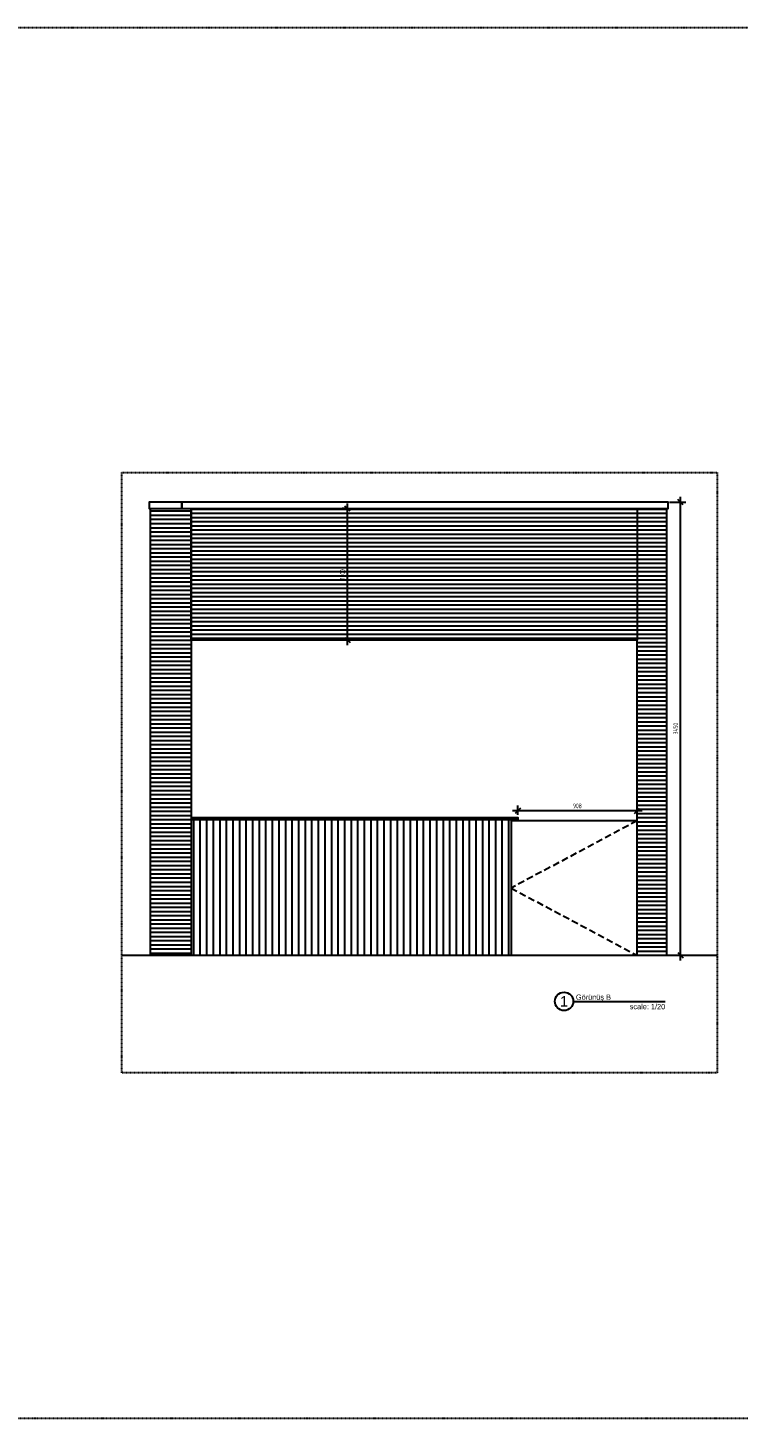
# Model space of a CAD drawing. Header units: millimetres. Extents: x -44968 to 8528, y -5302 to 23637.
# Drawn here: x -23426 to -18019, y -5302 to 5283 of the extents above; entities that cross this region are included whole.
import ezdxf
from ezdxf.enums import TextEntityAlignment as Align

# ---------------------------------------------------------------- set-up
doc = ezdxf.new("R2010")
doc.units = ezdxf.units.MM
doc.linetypes.add('DASHDOT', pattern=[1, 0.5, -0.25, 0, -0.25])
doc.linetypes.add('HIDDEN', pattern=[0.375, 0.25, -0.125])
doc.layers.get('Defpoints').update_dxf_attribs({"color": 250})
for name, color, linetype in [('Dim_YOO', 170, 'Continuous'), ('Elev_3_YOO', 25, 'Continuous'), ('Flor_YOO', 105, 'Continuous'), ('Hatch_YOO', 252, 'Continuous'), ('Hidden_YOO', 45, 'HIDDEN'), ('Section_Tech_YOO', 201, 'DASHDOT'), ('Tech_YOO', 201, 'Continuous'), ('WALL HATCH-YOO', 8, 'Continuous')]:
    doc.layers.add(name, color=color, linetype=linetype)
doc.styles.add('YOO1', font='arial.ttf', dxfattribs={"height": 2})
doc.styles.add('YOO2', font='arial.ttf', dxfattribs={"height": 4})
doc.styles.add('YOO20 OLCU', font='dim.shx', dxfattribs={"width": 0.8, "height": 36})
doc.dimstyles.new('YOO20', dxfattribs={"dimscale": 20, "dimtxt": 36, "dimasz": 2, "dimexe": 2, "dimexo": 1, "dimgap": 1, "dimtad": 1, "dimdec": 0, "dimzin": 3, "dimdsep": 46, "dimtxsty": 'YOO20 OLCU', "dimblk": 'OBLIQUE', "dimcen": 0, "dimdle": 2, "dimclrd": 256, "dimclre": 256, "dimclrt": 256, "dimadec": 1, "dimazin": 0, "dimtfac": 0.75, "dimtdec": 0, "dimtix": 1, "dimtmove": 1, "dimatfit": 2, "dimldrblk": 'DOT', "dimfxl": 1, "dimfrac": 1, "dimtolj": 1, "dimtzin": 0, "dimlwd": -1, "dimlwe": -1, "dimarcsym": 0})

# ---------------------------------------------------------------- blocks, each defined once
blk = doc.blocks.new('Drawing_Name')
at = {"layer": 'Tech_YOO', "linetype": 'Continuous'}
blk.add_line((3.5, 0), (38.5, 0), dxfattribs=at)
blk.add_circle((0, 0), 3.5, dxfattribs=at)
at = {"layer": 'Tech_YOO', "linetype": 'Continuous', "style": 'YOO2'}
blk.add_attdef('1', text='', height=4, dxfattribs=at).set_placement((0, 0), align=Align.MIDDLE_CENTER)
at = {"layer": 'Tech_YOO', "linetype": 'Continuous', "style": 'YOO1'}
blk.add_attdef('PLAN', text='', height=2, dxfattribs=at).set_placement((4.5, 0), align=Align.BOTTOM_LEFT)
blk.add_attdef('ÖLÇEK1/50', text='', height=2, dxfattribs=at).set_placement((38.5, -1), align=Align.TOP_RIGHT)
blk = doc.blocks.new('_OBLIQUE')
at = {"color": 0, "linetype": 'ByBlock'}
blk.add_line((-0.5, -0.5), (0.5, 0.5), dxfattribs=at)
blk = doc.blocks.new('*D414')
at = {"layer": 'Defpoints', "color": 0, "ltscale": 500, "transparency": 16777216}
for p in [(-18561, 1672), (-18457, 1672), (-18479, -1778)]:
    blk.add_point(p, dxfattribs=at)
at = {"layer": 'Dim_YOO', "ltscale": 500, "transparency": 16777216}
for p, q in [((-18457, -1818), (-18457, 1712)), ((-18541, 1672), (-18417, 1672)), ((-18459, -1778), (-18417, -1778))]:
    blk.add_line(p, q, dxfattribs=at)
at = {"layer": 'Dim_YOO', "ltscale": 500, "transparency": 16777216, "xscale": 40, "yscale": 40, "zscale": 40}
for p, rotation in [((-18457, 1672), 90), ((-18457, -1778), 270)]:
    blk.add_blockref('_OBLIQUE', p, dxfattribs=dict(at, rotation=rotation))
at = {"layer": 'Dim_YOO', "ltscale": 500, "transparency": 16777216, "insert": (-18495, -53), "char_height": 36, "attachment_point": 5, "rotation": 90, "style": 'YOO20 OLCU'}
blk.add_mtext('\\A1;3450 ', dxfattribs=at)
blk = doc.blocks.new('_DOT')
at = {"color": 0, "linetype": 'ByBlock', "lineweight": 0}
blk.add_line((-0.5, 0), (-1, 0), dxfattribs=at)
at = {"linetype": 'ByBlock', "lineweight": 0, "const_width": 0.5}
blk.add_lwpolyline([(-0.25, 0, 1), (0.25, 0, 1)], format="xyb", close=True, dxfattribs=at)
blk = doc.blocks.new('*D415')
at = {"layer": 'Defpoints', "color": 0, "ltscale": 500, "transparency": 16777216}
for p in [(-20993, 1622), (-20987, 1622), (-20987, 622)]:
    blk.add_point(p, dxfattribs=at)
at = {"layer": 'Dim_YOO', "ltscale": 500, "transparency": 16777216}
for p, q in [((-21007, 1622), (-21033, 1622)), ((-20993, 582), (-20993, 1662)), ((-21007, 622), (-21033, 622))]:
    blk.add_line(p, q, dxfattribs=at)
at = {"layer": 'Dim_YOO', "ltscale": 500, "transparency": 16777216, "xscale": 40, "yscale": 40, "zscale": 40}
for p, rotation in [((-20993, 1622), 90), ((-20993, 622), 270)]:
    blk.add_blockref('_OBLIQUE', p, dxfattribs=dict(at, rotation=rotation))
at = {"layer": 'Dim_YOO', "ltscale": 500, "transparency": 16777216, "insert": (-21031, 1122), "char_height": 36, "attachment_point": 5, "rotation": 90, "style": 'YOO20 OLCU'}
blk.add_mtext('\\A1;1000 ', dxfattribs=at)
blk = doc.blocks.new('*D519')
at = {"layer": 'Defpoints', "color": 0, "ltscale": 500, "transparency": 16777216}
for p in [(-19697, -679), (-19697, -728), (-18789, -723)]:
    blk.add_point(p, dxfattribs=at)
at = {"layer": 'Dim_YOO', "ltscale": 500, "transparency": 16777216}
for p, q in [((-18749, -679), (-19737, -679)), ((-19697, -708), (-19697, -639)), ((-18789, -703), (-18789, -639))]:
    blk.add_line(p, q, dxfattribs=at)
at = {"layer": 'Dim_YOO', "ltscale": 500, "transparency": 16777216, "xscale": 40, "yscale": 40, "zscale": 40, "rotation": 180}
blk.add_blockref('_OBLIQUE', (-19697, -679), dxfattribs=at)
at = {"layer": 'Dim_YOO', "ltscale": 500, "transparency": 16777216, "xscale": 40, "yscale": 40, "zscale": 40}
blk.add_blockref('_OBLIQUE', (-18789, -679), dxfattribs=at)
at = {"layer": 'Dim_YOO', "ltscale": 500, "transparency": 16777216, "insert": (-19243, -641), "char_height": 36, "attachment_point": 5, "style": 'YOO20 OLCU'}
blk.add_mtext('\\A1;908 ', dxfattribs=at)

msp = doc.modelspace()

# ---------------------------------------------------------------- hatches: boundary and pattern name
at = {"layer": 'Hatch_YOO', "ltscale": 500, "true_color": 0xb4b4b4}
h = msp.add_hatch(dxfattribs=at)
h.set_pattern_fill('ANSI31', color=253, scale=10, angle=135)
h.set_pattern_definition([(180, (-125809.58, 283036.092), (-4e-15, -31.75), [])])
h.paths.add_polyline_path([(-22183.21861, -1778.10736), (-22493.21861, -1778.10736), (-22493.21861, 1621.89264), (-22183.21861, 1621.89264)])
h = msp.add_hatch(dxfattribs=at)
h.set_pattern_fill('ANSI31', color=253, scale=10, angle=135)
h.set_pattern_definition([(180, (6799.748, 0), (-4e-15, -31.75), [])])
h.paths.add_polyline_path([(-18788.78677, 1621.89264), (-22183.21861, 1621.89264), (-22183.21861, 621.89264), (-18788.78677, 621.89264)])
h = msp.add_hatch(dxfattribs=at)
h.set_pattern_fill('ANSI31', color=253, scale=10, angle=135)
h.set_pattern_definition([(180, (4449.895, 0), (-4e-15, -31.75), [])])
h.paths.add_polyline_path([(-18560.71861, 1621.89264), (-18788.78677, 1621.89264), (-18788.78677, -1778.10736), (-18560.71861, -1778.10736)])

# ---------------------------------------------------------------- linework, layer by layer
msp.add_lwpolyline([(-22183.21861, 1621.89264), (-18788.78677, 1621.89264), (-18788.78677, 621.89264), (-22183.21861, 621.89264)], close=True)
msp.add_lwpolyline([(-22183.21861, -728.10736), (-19697.21861, -728.10736), (-19697.21861, -748.10736), (-22183.21861, -748.10736)])
at = {"layer": 'Elev_3_YOO', "ltscale": 500}
for points in [[(-22253.21861, 1621.89264), (-22253.21861, 1671.89264), (-22503.21861, 1671.89264), (-22503.21861, 1621.89264)], [(-22183.21861, -1778.10736), (-22493.21861, -1778.10736), (-22493.21861, 1621.89264), (-22183.21861, 1621.89264)], [(-22253.21861, 1671.89264), (-22253.21861, 1621.89264), (-18550.71861, 1621.89264), (-18550.71861, 1671.89264)], [(-19747.21861, -1778.10736), (-18788.78677, -1778.10736), (-18788.78677, -754.83181), (-19747.21861, -754.83181)]]:
    msp.add_lwpolyline(points, close=True, dxfattribs=at)
msp.add_lwpolyline([(-18560.71861, -1778.10736), (-18560.71861, 1621.89264)], dxfattribs=at)
at = {"layer": 'Flor_YOO', "ltscale": 500}
msp.add_lwpolyline([(-22710.1327, -1778.10736), (-18177.90024, -1778.10736)], dxfattribs=at)
at = {"layer": 'Hidden_YOO', "ltscale": 200}
msp.add_lwpolyline([(-18788.78677, -754.83181), (-19747.21861, -1266.46959), (-18788.78677, -1778.10736)], dxfattribs=at)
at = {"layer": 'Section_Tech_YOO', "ltscale": 10}
for points in [[(-44967.87542, -5302.40722), (8528.11256, -5302.40722), (8528.11256, 5282.59294), (-44967.87542, 5282.59294)], [(-22710.1327, 1897.63887), (-18177.90024, 1897.63887), (-18177.90024, -2673.8077), (-22710.1327, -2673.8077)]]:
    msp.add_lwpolyline(points, close=True, dxfattribs=at)
at = {"layer": 'WALL HATCH-YOO', "color": 8, "ltscale": 500, "true_color": 0x8b7e74}
for p, q in [((-18788.78677, -1778.10736), (-18788.78677, 621.89264)), ((-22163.21861, -1778.10736), (-22163.21861, -748.10736)), ((-22113.21861, -1778.10736), (-22113.21861, -748.10736)), ((-22063.21861, -1778.10736), (-22063.21861, -748.10736)), ((-22013.21861, -1778.10736), (-22013.21861, -748.10736)), ((-21963.21861, -1778.10736), (-21963.21861, -748.10736)), ((-21913.21861, -1778.10736), (-21913.21861, -748.10736)), ((-21863.21861, -1778.10736), (-21863.21861, -748.10736)), ((-21813.21861, -1778.10736), (-21813.21861, -748.10736)), ((-21763.21861, -1778.10736), (-21763.21861, -748.10736)), ((-21713.21861, -1778.10736), (-21713.21861, -748.10736)), ((-21663.21861, -1778.10736), (-21663.21861, -748.10736)), ((-21613.21861, -1778.10736), (-21613.21861, -748.10736)), ((-21563.21861, -1778.10736), (-21563.21861, -748.10736)), ((-21513.21861, -1778.10736), (-21513.21861, -748.10736)), ((-21463.21861, -1778.10736), (-21463.21861, -748.10736)), ((-21413.21861, -1778.10736), (-21413.21861, -748.10736)), ((-21363.21861, -1778.10736), (-21363.21861, -748.10736)), ((-21313.21861, -1778.10736), (-21313.21861, -748.10736)), ((-21263.21861, -1778.10736), (-21263.21861, -748.10736)), ((-21213.21861, -1778.10736), (-21213.21861, -748.10736)), ((-21163.21861, -1778.10736), (-21163.21861, -748.10736)), ((-21113.21861, -1778.10736), (-21113.21861, -748.10736)), ((-21063.21861, -1778.10736), (-21063.21861, -748.10736)), ((-21013.21861, -1778.10736), (-21013.21861, -748.10736)), ((-20963.21861, -1778.10736), (-20963.21861, -748.10736)), ((-20913.21861, -1778.10736), (-20913.21861, -748.10736)), ((-20863.21861, -1778.10736), (-20863.21861, -748.10736)), ((-20813.21861, -1778.10736), (-20813.21861, -748.10736)), ((-20763.21861, -1778.10736), (-20763.21861, -748.10736)), ((-20713.21861, -1778.10736), (-20713.21861, -748.10736)), ((-20663.21861, -1778.10736), (-20663.21861, -748.10736)), ((-20613.21861, -1778.10736), (-20613.21861, -748.10736)), ((-20563.21861, -1778.10736), (-20563.21861, -748.10736)), ((-20513.21861, -1778.10736), (-20513.21861, -748.10736)), ((-20463.21861, -1778.10736), (-20463.21861, -748.10736)), ((-20413.21861, -1778.10736), (-20413.21861, -748.10736)), ((-20363.21861, -1778.10736), (-20363.21861, -748.10736)), ((-20313.21861, -1778.10736), (-20313.21861, -748.10736)), ((-20263.21861, -1778.10736), (-20263.21861, -748.10736)), ((-20213.21861, -1778.10736), (-20213.21861, -748.10736)), ((-20163.21861, -1778.10736), (-20163.21861, -748.10736)), ((-20113.21861, -1778.10736), (-20113.21861, -748.10736)), ((-20063.21861, -1778.10736), (-20063.21861, -748.10736)), ((-20013.21861, -1778.10736), (-20013.21861, -748.10736)), ((-19963.21861, -1778.10736), (-19963.21861, -748.10736)), ((-19913.21861, -1778.10736), (-19913.21861, -748.10736)), ((-19864.39024, -1778.10736), (-19864.39024, -748.10736)), ((-19814.39024, -1778.10736), (-19814.39024, -748.10736)), ((-19764.39024, -1778.10736), (-19764.39024, -748.10736))]:
    msp.add_line(p, q, dxfattribs=at)

# ---------------------------------------------------------------- block references
at = {"layer": 'Tech_YOO', "xscale": 20, "yscale": 20, "zscale": 20}
msp.add_blockref('Drawing_Name', (-19344.19114, -2129.12759), dxfattribs=at).add_auto_attribs({'ÖLÇEK1/50': 'scale: 1/20', 'PLAN': 'Görünüş B', '1': '1'})

# ---------------------------------------------------------------- dimensions: what is measured, and where the dimension line sits
at = {"layer": 'Dim_YOO', "ltscale": 500}
for base, p1, p2, picture, middle in [((-18456.50607, 1671.89264), (-18478.58812, -1778.10736), (-18560.71861, 1671.89264), '*D414', (-18494.50607, -53.10736)), ((-20992.70521, 1621.89264), (-20986.9, 621.89264), (-20986.9, 1621.89264), '*D415', (-21030.70521, 1121.89264))]:
    dim = msp.add_linear_dim(base=base, p1=p1, p2=p2, angle=90, dimstyle='YOO20', override={"dimpost": ' ', "dimfxl": 2}, dxfattribs=at)
    dim.commit()
    dim.dimension.update_dxf_attribs({"geometry": picture, "text_midpoint": middle})
dim = msp.add_linear_dim(base=(-19697.21861, -678.71044), p1=(-18788.78677, -722.57064), p2=(-19697.21861, -728.10736), dimstyle='YOO20', override={"dimpost": ' ', "dimfxl": 2}, dxfattribs=at)
dim.commit()
dim.dimension.update_dxf_attribs({"geometry": '*D519', "text_midpoint": (-19243.00269, -640.71044)})

doc.saveas('drawing.dxf')
